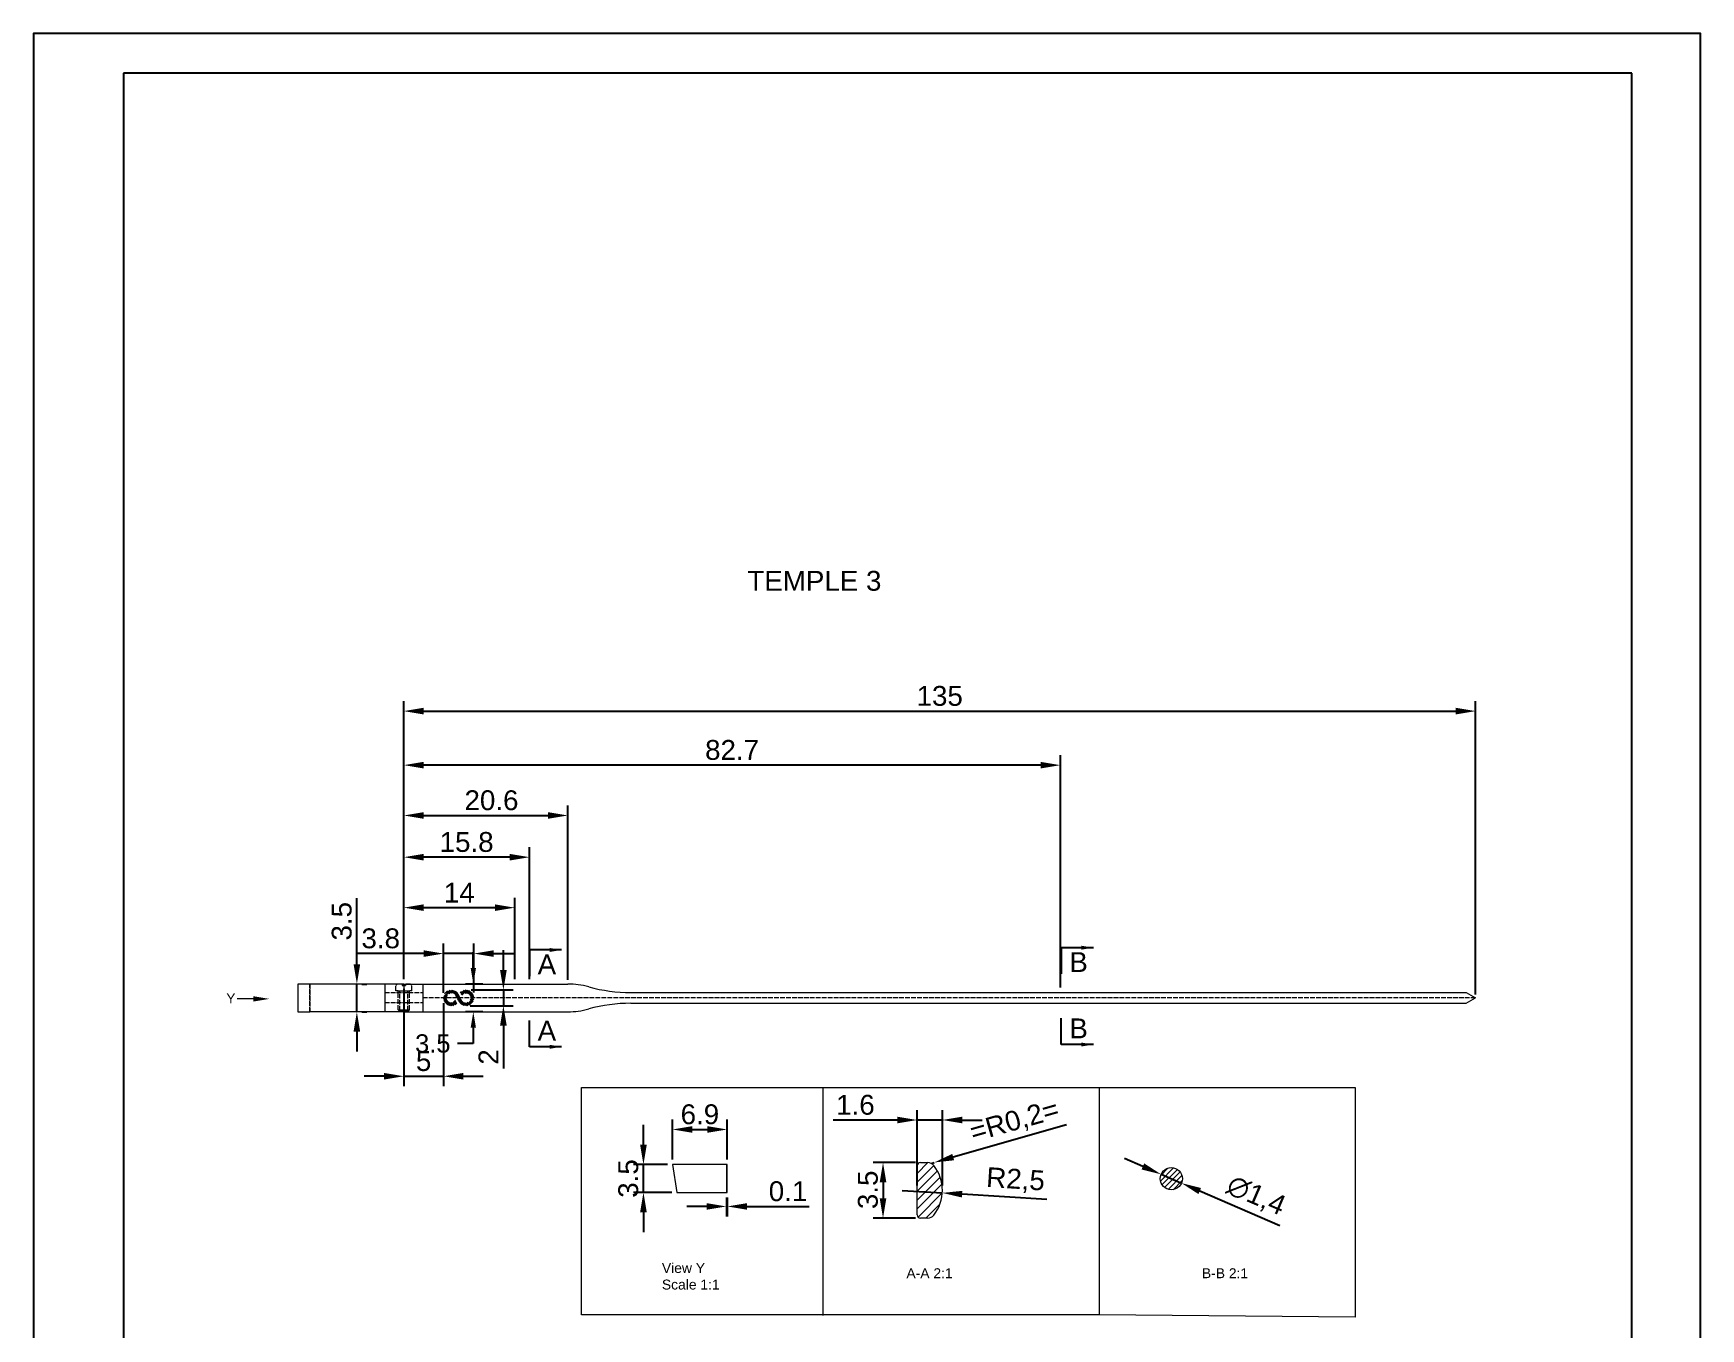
# Model space of a CAD drawing. Header units: millimetres. Extents: x 3093 to 3303, y 1570 to 1867.
# Drawn here: x 3092.9 to 3302.9, y 1703.9 to 1867 of the extents above; entities that cross this region are included whole.
import ezdxf

# ---------------------------------------------------------------- set-up
doc = ezdxf.new("R2010")
doc.units = ezdxf.units.MM
doc.linetypes.add('ACAD_ISO02W100', pattern=[15, 12, -3])
doc.layers.add('填充', color=6, linetype='Continuous', lineweight=9)
doc.layers.add('标注', color=4, linetype='Continuous', lineweight=5)
doc.styles.get("Standard").update_dxf_attribs({"font": 'arial.ttf'})
doc.styles.add('样式 1', font='romant.shx')
doc.dimstyles.new('ISO-25', dxfattribs={"dimtxt": 2.5, "dimasz": 2.5, "dimexe": 1.25, "dimexo": 0.625, "dimtad": 1, "dimtxsty": 'Standard', "dimcen": 2.5, "dimadec": 0, "dimazin": 0, "dimtfac": 1, "dimtmove": 0, "dimatfit": 3, "dimfxl": 1, "dimarcsym": 0})
doc.dimstyles.new('ISO-25$0', dxfattribs={"dimtxt": 2.5, "dimasz": 2.5, "dimexe": 0.5, "dimexo": 1, "dimgap": 1, "dimtad": 0, "dimtih": 1, "dimtoh": 1, "dimdec": 1, "dimzin": 10, "dimdsep": 46, "dimlunit": 6, "dimtxsty": '样式 1', "dimcen": 0, "dimclrd": 256, "dimclre": 256, "dimclrt": 7, "dimazin": 0, "dimtfac": 1, "dimtdec": 1, "dimtofl": 0, "dimtmove": 0, "dimatfit": 0, "dimfxl": 1, "dimtolj": 1, "dimtzin": 10, "dimarcsym": 0})
doc.dimstyles.new('Standard$0', dxfattribs={"dimtxt": 2.3, "dimasz": 2, "dimexe": 1, "dimexo": 1, "dimgap": 1, "dimtad": 0, "dimtih": 1, "dimtoh": 1, "dimdec": 1, "dimzin": 0, "dimdsep": 46, "dimtxsty": 'Standard', "dimcen": 0, "dimclrd": 4, "dimclre": 4, "dimclrt": 4, "dimadec": 1, "dimazin": 0, "dimtfac": 1, "dimtdec": 1, "dimtofl": 0, "dimtmove": 0, "dimatfit": 0, "dimfxl": 1, "dimtolj": 1, "dimtzin": 0, "dimarcsym": 0})
doc.dimstyles.new('副本 ISO-25', dxfattribs={"dimtxt": 1.5, "dimasz": 1.5, "dimexe": 0.4, "dimexo": 0, "dimgap": 0.4, "dimtad": 1, "dimdsep": 46, "dimtxsty": 'Standard', "dimcen": 2, "dimadec": 0, "dimazin": 0, "dimtfac": 1, "dimtmove": 0, "dimatfit": 3, "dimfxl": 1, "dimarcsym": 0})

# ---------------------------------------------------------------- blocks, each defined once
blk = doc.blocks.new('lkjnknjo')
at = {"color": 251, "linetype": 'ACAD_ISO02W100', "lineweight": 9, "ltscale": 0.05}
for p, q in [((879.1040493120256, 267.227961090907), (879.2645153715879, 267.377961090907)), ((879.1040493120256, 266.5279610909071), (879.1040493120256, 267.227961090907)), ((879.9040493120256, 267.377961090907), (879.2645153715879, 267.377961090907)), ((879.9040493120256, 267.377961090907), (879.9040493120256, 267.227961090907)), ((879.9040493120254, 267.227961090907), (880.3040493120258, 267.227961090907)), ((880.3040493120258, 267.227961090907), (879.9040493120254, 267.227961090907)), ((880.9435832524633, 267.377961090907), (880.3040493120257, 267.377961090907)), ((880.3040493120257, 267.377961090907), (880.3040493120257, 267.227961090907)), ((881.1040493120256, 267.227961090907), (880.9435832524633, 267.377961090907)), ((881.1040493120256, 266.5279610909071), (881.1040493120256, 267.227961090907)), ((879.4040493120256, 266.5279610909071), (879.1040493120256, 266.5279610909071)), ((879.4040493120256, 264.137213571322), (879.4040493120256, 266.527961090907)), ((879.4040493120256, 266.5279610909071), (880.8040493120257, 266.5279610909071)), ((879.6040493120256, 264.0579610909069), (879.6040493120256, 266.5279610909071)), ((880.6040493120256, 264.0579610909069), (880.6040493120256, 266.5279610909071)), ((881.1040493120256, 266.5279610909071), (880.8040493120257, 266.5279610909071)), ((880.8040493120257, 264.1372135713221), (880.8040493120257, 266.527961090907)), ((879.4040493120256, 264.137213571322), (879.4766621224054, 264.0579610909069)), ((879.4040493120256, 264.137213571322), (880.8040493120257, 264.137213571322)), ((879.4766621224054, 264.0579610909069), (880.7314365016458, 264.0579610909069)), ((880.8040493120257, 264.137213571322), (880.7314365016458, 264.0579610909069))]:
    blk.add_line(p, q, dxfattribs=at)
blk = doc.blocks.new('*D48')
at = {"color": 0, "lineweight": -2, "transparency": 16777216}
for p, q in [((3133.690473600244, 1749.761366432571), (3133.690473600244, 1758.079920320702)), ((3133.690473600244, 1743.761366432571), (3133.690473600244, 1747.261366432571)), ((3134.315473600221, 1747.261366432571), (3134.940473600244, 1747.261366432571)), ((3134.315473600221, 1743.761366432571), (3134.940473600244, 1743.761366432571)), ((3133.690473600244, 1741.261366432571), (3133.690473600244, 1738.761366432571))]:
    blk.add_line(p, q, dxfattribs=at)
at = {"color": 0, "transparency": 16777216}
for points in [[(3133.273806933578, 1749.761366432571), (3134.107140266911, 1749.761366432571), (3133.690473600244, 1747.261366432571)], [(3133.273806933578, 1741.261366432571), (3134.107140266911, 1741.261366432571), (3133.690473600244, 1743.761366432571)]]:
    blk.add_solid(points, dxfattribs=at)
at = {"layer": 'Defpoints', "color": 0, "transparency": 16777216}
for p in [(3133.690473600221, 1747.261366432571), (3133.690473600244, 1747.261366432571), (3133.690473600221, 1743.761366432571)]:
    blk.add_point(p, dxfattribs=at)
at = {"color": 0, "transparency": 16777216, "insert": (3131.788188470639, 1755.170643376635), "char_height": 2.5, "attachment_point": 5, "rotation": 90}
blk.add_mtext('\\A1;3.5', dxfattribs=at)
blk = doc.blocks.new('*D49')
at = {"color": 0, "lineweight": -2, "transparency": 16777216}
for p, q in [((3139.59719180566, 1747.88636643257), (3139.59719180566, 1782.884342287114)), ((3142.09719180566, 1781.634342287114), (3272.09719180566, 1781.634342287114)), ((3274.59719180566, 1745.96136643257), (3274.59719180566, 1782.884342287114))]:
    blk.add_line(p, q, dxfattribs=at)
at = {"color": 0, "transparency": 16777216}
for points in [[(3142.09719180566, 1782.051008953781), (3142.09719180566, 1781.217675620447), (3139.59719180566, 1781.634342287114)], [(3272.09719180566, 1782.051008953781), (3272.09719180566, 1781.217675620447), (3274.59719180566, 1781.634342287114)]]:
    blk.add_solid(points, dxfattribs=at)
at = {"layer": 'Defpoints', "color": 0, "transparency": 16777216}
for p in [(3274.59719180566, 1781.634342287114), (3139.59719180566, 1747.26136643257), (3274.59719180566, 1745.33636643257)]:
    blk.add_point(p, dxfattribs=at)
at = {"color": 0, "transparency": 16777216, "insert": (3207.09719180566, 1783.536627416719), "char_height": 2.5, "attachment_point": 5}
blk.add_mtext('\\A1;135', dxfattribs=at)
blk = doc.blocks.new('*D33')
at = {"color": 0, "lineweight": -2, "transparency": 16777216}
for p, q in [((3204.264601720779, 1721.900606466783), (3204.264601720779, 1731.383380315911)), ((3207.430290035409, 1721.900606466782), (3207.430290035409, 1731.383380315911)), ((3201.764601720779, 1730.133380315911), (3193.700140602088, 1730.133380315911)), ((3207.430290035409, 1730.133380315911), (3204.264601720779, 1730.133380315911)), ((3209.930290035409, 1730.133380315911), (3212.430290035409, 1730.133380315911))]:
    blk.add_line(p, q, dxfattribs=at)
at = {"color": 0, "transparency": 16777216}
for points in [[(3201.764601720779, 1730.550046982578), (3201.764601720779, 1729.716713649245), (3204.264601720779, 1730.133380315911)], [(3209.930290035409, 1730.550046982578), (3209.930290035409, 1729.716713649245), (3207.430290035409, 1730.133380315911)]]:
    blk.add_solid(points, dxfattribs=at)
at = {"layer": 'Defpoints', "color": 0, "transparency": 16777216}
for p in [(3207.430290035409, 1730.133380315911), (3204.264601720779, 1721.275606466783), (3207.430290035409, 1721.275606466782)]:
    blk.add_point(p, dxfattribs=at)
at = {"color": 0, "transparency": 16777216, "insert": (3196.482371161434, 1732.034812785216), "char_height": 2.5, "attachment_point": 5}
blk.add_mtext('\\A1;1.6', dxfattribs=at)
blk = doc.blocks.new('*D34')
at = {"color": 0, "lineweight": -2, "transparency": 16777216}
for p, q in [((3204.039601720782, 1724.775606466784), (3198.711717321974, 1724.775606466784)), ((3199.961717321974, 1722.275606466784), (3199.961717321974, 1720.275606466784)), ((3204.039601720782, 1717.775606466784), (3198.711717321974, 1717.775606466784))]:
    blk.add_line(p, q, dxfattribs=at)
at = {"color": 0, "transparency": 16777216}
for points in [[(3199.545050655308, 1722.275606466784), (3200.378383988641, 1722.275606466784), (3199.961717321974, 1724.775606466784)], [(3199.545050655308, 1720.275606466784), (3200.378383988641, 1720.275606466784), (3199.961717321974, 1717.775606466784)]]:
    blk.add_solid(points, dxfattribs=at)
at = {"layer": 'Defpoints', "color": 0, "transparency": 16777216}
for p in [(3204.664601720782, 1724.775606466784), (3199.961717321974, 1717.775606466784), (3204.664601720782, 1717.775606466784)]:
    blk.add_point(p, dxfattribs=at)
at = {"color": 0, "transparency": 16777216, "insert": (3198.05943219237, 1721.340567416383), "char_height": 2.5, "attachment_point": 5, "rotation": 90}
blk.add_mtext('\\A1;3.5', dxfattribs=at)
blk = doc.blocks.new('*D27')
at = {"color": 0, "lineweight": -2, "transparency": 16777216}
for p, q in [((3223.053995432877, 1729.507286247991), (3208.798388750512, 1725.465393864738)), ((3206.008365215032, 1724.674338448549), (3206.393196047514, 1724.783449540438))]:
    blk.add_line(p, q, dxfattribs=at)
at = {"color": 0, "transparency": 16777216}
blk.add_solid([(3208.684731363128, 1725.866259315238), (3208.912046137895, 1725.064528414239), (3206.393196047514, 1724.783449540438)], dxfattribs=at)
at = {"layer": 'Defpoints', "color": 0, "transparency": 16777216}
for p in [(3206.008365215032, 1724.674338448549), (3206.393196047514, 1724.783449540438)]:
    blk.add_point(p, dxfattribs=at)
at = {"color": 0, "transparency": 16777216, "insert": (3216.548484524663, 1729.874022925876), "char_height": 2.5, "attachment_point": 5, "rotation": 15.82962503793501}
blk.add_mtext('=R0,2=', dxfattribs=at)
blk = doc.blocks.new('*D35')
at = {"color": 0, "lineweight": -2, "transparency": 16777216}
for p, q in [((3202.368144737574, 1721.275606466783), (3207.419964317774, 1720.952444053343)), ((3220.605836931243, 1720.108950268693), (3209.914864840663, 1720.792846494193))]:
    blk.add_line(p, q, dxfattribs=at)
at = {"color": 0, "transparency": 16777216}
blk.add_solid([(3209.941464433854, 1721.208663248008), (3209.888265247471, 1720.377029740378), (3207.419964317774, 1720.952444053343)], dxfattribs=at)
at = {"layer": 'Defpoints', "color": 0, "transparency": 16777216}
for p in [(3202.368144737574, 1721.275606466783), (3207.419964317774, 1720.952444053343)]:
    blk.add_point(p, dxfattribs=at)
at = {"color": 0, "transparency": 16777216, "insert": (3216.643611485079, 1722.494147625267), "char_height": 2.5, "attachment_point": 5, "rotation": 356.3398043595949}
blk.add_mtext('R2,5', dxfattribs=at)
blk = doc.blocks.new('*D28')
at = {"color": 0, "lineweight": -2, "transparency": 16777216}
for p, q in [((3139.59719180566, 1747.88636643257), (3139.59719180566, 1758.130947785063)), ((3153.566917195358, 1747.88636643257), (3153.566917195358, 1758.130947785063)), ((3142.09719180566, 1756.880947785063), (3151.066917195358, 1756.880947785063))]:
    blk.add_line(p, q, dxfattribs=at)
at = {"color": 0, "transparency": 16777216}
for points in [[(3142.09719180566, 1757.297614451729), (3142.09719180566, 1756.464281118396), (3139.59719180566, 1756.880947785063)], [(3151.066917195358, 1757.297614451729), (3151.066917195358, 1756.464281118396), (3153.566917195358, 1756.880947785063)]]:
    blk.add_solid(points, dxfattribs=at)
at = {"layer": 'Defpoints', "color": 0, "transparency": 16777216}
for p in [(3153.566917195358, 1756.880947785063), (3139.59719180566, 1747.26136643257), (3153.566917195358, 1747.26136643257)]:
    blk.add_point(p, dxfattribs=at)
at = {"color": 0, "transparency": 16777216, "insert": (3146.582054500508, 1758.761063746864), "char_height": 2.5, "attachment_point": 5}
blk.add_mtext('\\A1;14', dxfattribs=at)
blk = doc.blocks.new('*D36')
at = {"color": 0, "lineweight": -2, "transparency": 16777216}
for p, q in [((3169.781824290784, 1727.014530239406), (3169.781824290784, 1729.514530239406)), ((3172.831022861306, 1724.514530239406), (3168.531824290784, 1724.514530239406)), ((3169.781824290784, 1721.014530239405), (3169.781824290784, 1724.514530239406)), ((3173.354109084143, 1721.014530239405), (3168.531824290784, 1721.014530239405)), ((3169.781824290784, 1718.514530239405), (3169.781824290784, 1716.014530239405))]:
    blk.add_line(p, q, dxfattribs=at)
at = {"color": 0, "transparency": 16777216}
for points in [[(3169.365157624117, 1727.014530239406), (3170.19849095745, 1727.014530239406), (3169.781824290784, 1724.514530239406)], [(3169.365157624117, 1718.514530239405), (3170.19849095745, 1718.514530239405), (3169.781824290784, 1721.014530239405)]]:
    blk.add_solid(points, dxfattribs=at)
at = {"layer": 'Defpoints', "color": 0, "transparency": 16777216}
for p in [(3169.781824290784, 1724.514530239406), (3173.456022861306, 1724.514530239406), (3173.979109084143, 1721.014530239405)]:
    blk.add_point(p, dxfattribs=at)
at = {"color": 0, "transparency": 16777216, "insert": (3167.879539161179, 1722.764530239404), "char_height": 2.5, "attachment_point": 5, "rotation": 90}
blk.add_mtext('\\A1;3.5', dxfattribs=at)
blk = doc.blocks.new('*D37')
at = {"color": 0, "lineweight": -2, "transparency": 16777216}
for p, q in [((3173.456022861305, 1725.139530239405), (3173.456022861305, 1730.190605028173)), ((3175.956022861305, 1728.940605028173), (3177.834834397871, 1728.940605028173)), ((3180.334834397871, 1725.139530239405), (3180.334834397871, 1730.190605028173))]:
    blk.add_line(p, q, dxfattribs=at)
at = {"color": 0, "transparency": 16777216}
for points in [[(3175.956022861305, 1729.35727169484), (3175.956022861305, 1728.523938361506), (3173.456022861305, 1728.940605028173)], [(3177.834834397871, 1729.35727169484), (3177.834834397871, 1728.523938361506), (3180.334834397871, 1728.940605028173)]]:
    blk.add_solid(points, dxfattribs=at)
at = {"layer": 'Defpoints', "color": 0, "transparency": 16777216}
for p in [(3180.334834397871, 1728.940605028173), (3173.456022861305, 1724.514530239405), (3180.334834397871, 1724.514530239405)]:
    blk.add_point(p, dxfattribs=at)
at = {"color": 0, "transparency": 16777216, "insert": (3176.895428629588, 1730.842037497477), "char_height": 2.5, "attachment_point": 5}
blk.add_mtext('\\A1;6.9', dxfattribs=at)
blk = doc.blocks.new('*D38')
at = {"color": 0, "lineweight": -2, "transparency": 16777216}
for p, q in [((3180.241291453785, 1720.389530239405), (3180.241291453785, 1717.99754151496)), ((3180.334834397871, 1720.389530239405), (3180.334834397871, 1717.99754151496)), ((3177.741291453785, 1719.24754151496), (3175.241291453785, 1719.24754151496)), ((3180.241291453785, 1719.24754151496), (3180.334834397871, 1719.24754151496)), ((3182.834834397871, 1719.24754151496), (3190.653729350121, 1719.24754151496))]:
    blk.add_line(p, q, dxfattribs=at)
at = {"color": 0, "transparency": 16777216}
for points in [[(3177.741291453785, 1719.664208181627), (3177.741291453785, 1718.830874848293), (3180.241291453785, 1719.24754151496)], [(3182.834834397871, 1719.664208181627), (3182.834834397871, 1718.830874848293), (3180.334834397871, 1719.24754151496)]]:
    blk.add_solid(points, dxfattribs=at)
at = {"layer": 'Defpoints', "color": 0, "transparency": 16777216}
for p in [(3180.241291453785, 1721.014530239405), (3180.334834397871, 1721.014530239405), (3180.334834397871, 1719.24754151496)]:
    blk.add_point(p, dxfattribs=at)
at = {"color": 0, "transparency": 16777216, "insert": (3187.994281873996, 1721.148973984264), "char_height": 2.5, "attachment_point": 5}
blk.add_mtext('\\A1;0.1', dxfattribs=at)
blk = doc.blocks.new('kjhkih')
at = {"layer": '标注', "color": 0, "lineweight": 13, "ltscale": 5}
blk.add_line((1566.035810265836, 212.5967240576452), (1563.980920612736, 212.5967240576452), dxfattribs=at)
blk.add_solid([(1566.035810265836, 212.9300573909785), (1568.035810265836, 212.5967240576452), (1566.035810265836, 212.2633907243118)], dxfattribs=at)
blk = doc.blocks.new('*D30')
at = {"color": 0, "lineweight": -2, "transparency": 16777216}
for p, q in [((3139.59719180566, 1747.88636643257), (3139.59719180566, 1769.740290221953)), ((3142.09719180566, 1768.490290221953), (3157.742574170399, 1768.490290221953)), ((3160.242574170399, 1747.796378205184), (3160.242574170399, 1769.740290221953))]:
    blk.add_line(p, q, dxfattribs=at)
at = {"color": 0, "transparency": 16777216}
for points in [[(3142.09719180566, 1768.90695688862), (3142.09719180566, 1768.073623555286), (3139.59719180566, 1768.490290221953)], [(3157.742574170399, 1768.90695688862), (3157.742574170399, 1768.073623555286), (3160.242574170399, 1768.490290221953)]]:
    blk.add_solid(points, dxfattribs=at)
at = {"layer": 'Defpoints', "color": 0, "transparency": 16777216}
for p in [(3160.242574170399, 1768.490290221953), (3139.59719180566, 1747.26136643257), (3160.242574170399, 1747.171378205184)]:
    blk.add_point(p, dxfattribs=at)
at = {"color": 0, "transparency": 16777216, "insert": (3150.64426144893, 1770.391722691257), "char_height": 2.5, "attachment_point": 5}
blk.add_mtext('\\A1;20.6', dxfattribs=at)
blk = doc.blocks.new('*D40')
at = {"color": 0, "lineweight": -2, "transparency": 16777216}
for p, q in [((3232.688982892011, 1724.284634464927), (3230.394117099864, 1725.276396027014)), ((3234.983848684158, 1723.292872902839), (3237.554098371364, 1722.182099953301)), ((3249.9567052412, 1716.822122561475), (3239.848964163511, 1721.190338391214))]:
    blk.add_line(p, q, dxfattribs=at)
at = {"color": 0, "transparency": 16777216}
for points in [[(3232.854276485692, 1724.667112096951), (3232.523689298329, 1723.902156832902), (3234.983848684158, 1723.292872902839)], [(3240.014257757192, 1721.572816023238), (3239.68367056983, 1720.807860759189), (3237.554098371364, 1722.182099953301)]]:
    blk.add_solid(points, dxfattribs=at)
at = {"layer": 'Defpoints', "color": 0, "transparency": 16777216}
for p in [(3234.983848684158, 1723.292872902839), (3237.554098371364, 1722.182099953301)]:
    blk.add_point(p, dxfattribs=at)
at = {"color": 0, "lineweight": 13, "transparency": 16777216, "insert": (3246.910448243855, 1720.500746594834), "char_height": 2.5, "attachment_point": 5, "rotation": 336.6276703666214}
blk.add_mtext('∅1,4', dxfattribs=at)
blk = doc.blocks.new('*D31')
at = {"color": 0, "lineweight": -2, "transparency": 16777216}
for p, q in [((3139.59719180566, 1747.88636643257), (3139.59719180566, 1776.078129203745)), ((3219.798065707779, 1774.828129203745), (3142.09719180566, 1774.828129203745)), ((3222.298065707779, 1746.81136643257), (3222.298065707779, 1776.078129203745))]:
    blk.add_line(p, q, dxfattribs=at)
at = {"color": 0, "transparency": 16777216}
for points in [[(3142.09719180566, 1775.244795870412), (3142.09719180566, 1774.411462537079), (3139.59719180566, 1774.828129203745)], [(3219.798065707779, 1775.244795870412), (3219.798065707779, 1774.411462537079), (3222.298065707779, 1774.828129203745)]]:
    blk.add_solid(points, dxfattribs=at)
at = {"layer": 'Defpoints', "color": 0, "transparency": 16777216}
for p in [(3139.59719180566, 1774.828129203745), (3139.59719180566, 1747.26136643257), (3222.298065707779, 1746.18636643257)]:
    blk.add_point(p, dxfattribs=at)
at = {"color": 0, "transparency": 16777216, "insert": (3180.947628756719, 1776.72956167305), "char_height": 2.5, "attachment_point": 5}
blk.add_mtext('\\A1;82.7', dxfattribs=at)
blk = doc.blocks.new('DQD')
at = {"layer": '填充', "lineweight": 9, "ltscale": 0.3}
h = blk.add_hatch(dxfattribs=at)
h.set_pattern_fill('ANSI31', color=0, scale=0.05, style=0)
h.set_pattern_definition([(45, (1148.310689219001, -378.8355158307504), (-0.1122532015133644, 0.1122532015133644), [])])
edge = h.paths.add_edge_path()
edge.add_arc((566.6886130403477, -359.4946201689942), 1.216717289623546, 326.85562600558023, 355.0656761561903, ccw=False)
edge.add_arc((566.5886182054408, -359.4293281626059), 1.336140960204059, 301.21231557503927, 326.85577737543787, ccw=False)
edge.add_arc((566.7345749387543, -359.6666867267068), 1.057504578354094, 274.2954083961643, 301.1132669307683, ccw=False)
edge.add_arc((566.6861427289871, -359.0220303534171), 1.703977716600385, 257.7464523477044, 274.2958177068717, ccw=False)
edge.add_arc((566.552161257717, -359.6454521212073), 1.066323679704142, 222.0641747151613, 257.6720441280097, ccw=False)
edge.add_arc((567.0486799063024, -359.1973853769329), 1.735124528755777, 211.4987770512445, 222.0639620954589, ccw=False)
edge.add_line((565.5692236923569, -360.1039538747907), (565.5608968379122, -360.0900640158321))
edge.add_line((565.5608968379122, -360.0900640158321), (565.5517733592037, -360.0748522498172))
edge.add_arc((565.4972547061761, -360.1027084589502), 0.06122296885328356, 27.0646802215006, 32.79077455790604)
edge.add_arc((565.2214628673246, -360.2803099186655), 0.3892525655414389, 32.78193845158279, 33.68216510939047)
edge.add_line((565.5453703561388, -360.0644361164787), (565.5433272254693, -360.0608660595928))
edge.add_line((565.5433272254693, -360.0608660595928), (565.5412886339693, -360.0568940340217))
edge.add_arc((399.5386059169484, -452.12260299066), 189.823563961212, 29.01291434988989, 29.24438922041359)
edge.add_arc((594.7589724173001, -343.4616697150355), 33.60420062982037, 207.9789297392575, 208.2883267606696, ccw=False)
edge.add_arc((563.5330281917825, -360.0500628406903), 1.754452897536353, 27.9786661102966, 35.1296080710222)
edge.add_arc((564.4145697325889, -359.424436955154), 0.673493756199461, 34.75477402695907, 79.62394520422626)
edge.add_arc((564.3793043840753, -359.6171520034439), 0.869408876354051, 79.62532174699699, 91.32777301974212)
edge.add_arc((564.3741262809917, -359.4319307014557), 0.6841178927489383, 91.25367180060888, 130.813428210027)
edge.add_arc((564.4782941727417, -359.5525555237125), 0.8434957375525645, 130.8133250956672, 161.7494121829425)
edge.add_arc((564.3197299519491, -359.5002672879502), 0.6765326526666976, 161.749395577461, 200.5930098080731)
edge.add_arc((564.3651145107656, -359.483229547054), 0.7250098907572737, 200.5919094406856, 250.1078977268718)
edge.add_arc((564.3771603171288, -359.424855541739), 0.784046050996307, 250.7315977382036, 267.320860872582)
edge.add_arc((564.3670242481967, -359.641420979657), 0.5672435399689116, 267.3210753439423, 306.2228019429804)
edge.add_arc((564.2457809842717, -359.4759121329132), 0.7724095882509521, 306.2232758997156, 334.5335439679009)
edge.add_arc((564.5607225810918, -359.623541063804), 0.4245961006465461, 334.245506614147, 338.2122702240926)
edge.add_arc((564.7275412998947, -359.6895077019425), 0.2452101486666212, 338.0572130307958, 339.8658886487736)
edge.add_line((564.9577665303445, -359.7739136275254), (564.9586577206417, -359.7714105276702))
edge.add_line((564.9586577206414, -359.7714105276702), (565.2790189452751, -360.3481609467885))
edge.add_arc((564.3447588837873, -359.4378359659722), 1.304428393277978, 269.44646534017363, 315.743420397204, ccw=False)
edge.add_arc((564.343787394911, -359.5382448061391), 1.20401485349301, 219.0311403333957, 269.4465323711262, ccw=False)
edge.add_arc((564.3783404909054, -359.5251630457713), 1.239148246986644, 168.2093777522444, 218.4948823709228, ccw=False)
edge.add_arc((564.4577453651725, -359.5417355908417), 1.320264110429805, 121.206691058455, 168.2094811642351, ccw=False)
edge.add_arc((564.3200079999688, -359.3174345077646), 1.057054314618761, 94.29288208772061, 121.12046112476281, ccw=False)
edge.add_arc((564.3684359966826, -359.9627754671345), 1.704209801786156, 77.74644007036602, 94.29238557343848, ccw=False)
edge.add_arc((564.5024815273678, -359.3392514973688), 1.066442243453384, 42.07419061463338, 77.67423065552902, ccw=False)
edge.add_arc((564.0081888832599, -359.7854601562463), 1.732345678797139, 31.490805509078598, 42.073828809588576, ccw=False)
edge.add_arc((570.6896310388811, -355.7631246048854), 6.066493148001456, 210.9223463452864, 211.2429733182646)
edge.add_arc((565.5525527350894, -358.8855166961567), 0.05516987316543531, 205.9091883475824, 212.290059745909)
edge.add_arc((565.7252644248031, -358.7762607833129), 0.2595376306008084, 212.311343710942, 213.6669460447812)
edge.add_line((565.5092579837269, -358.9201392011228), (565.5113286015901, -358.9236716837715))
edge.add_line((565.5113286015903, -358.9236716837716), (565.5133442450663, -358.9276772487624))
edge.add_line((565.5133442450663, -358.9276772487624), (565.5694756162695, -359.0289030003003))
edge.add_line((565.5694756162695, -359.0289030003004), (565.6117985813908, -359.1051751713457))
edge.add_line((565.6117985813908, -359.1051751713457), (565.6609923362214, -359.1937164656284))
edge.add_arc((659.0659813808736, -307.2596540638827), 106.8720675199093, 209.0744756845439, 209.3224517215061)
edge.add_arc((563.1787150358971, -361.1044617461633), 3.099002879472425, 28.555811728722972, 29.096224519497298, ccw=False)
edge.add_arc((567.1019806205497, -358.9696014770688), 1.367499255932926, 208.5466101670828, 209.6915994986183)
edge.add_arc((588.5196750177456, -346.9020361273534), 25.95088661406556, 209.4140479317235, 210.0587383423365)
edge.add_arc((566.5642309010202, -359.6080498792439), 0.5838940484204227, 210.0584472110732, 215.1337942498214)
edge.add_arc((566.6562113320372, -359.5484779779381), 0.6934123124561334, 214.7855048940635, 294.3731550456129)
edge.add_arc((566.5875822481635, -359.396993854749), 0.8597174258170565, 294.3730579044457, 321.3929924748363)
edge.add_arc((566.7098070636087, -359.4945848194842), 0.7033112178369222, 321.3927186790723, 376.6129149764183)
edge.add_arc((566.6896904449966, -359.5005876099809), 0.7243043557043284, 16.61297775969063, 70.10287884462574)
edge.add_arc((566.6791206873781, -359.5536292982607), 0.7778192747445857, 70.70051019537512, 87.76094619390516)
edge.add_arc((566.6873536372152, -359.3429992108219), 0.5670283470711378, 87.76070116869991, 126.4635779799363)
edge.add_arc((566.8097910464778, -359.508689905945), 0.7730485539159813, 126.4633196236775, 154.5968447371398)
edge.add_arc((566.4955071148036, -359.3617953361708), 0.4261419920618258, 154.3102617431642, 158.2724430621825)
edge.add_arc((566.3276794256751, -359.2956157986912), 0.2457393046782578, 158.1206702321764, 159.9307208631565)
edge.add_line((566.0968618095214, -359.2112888520085), (566.0959706192245, -359.2137995171464))
edge.add_line((566.0959706192243, -359.2137995171464), (565.7756058641253, -358.6363412397474))
edge.add_arc((566.7099058705987, -359.5466472490116), 1.304443763678047, 89.44740677279219, 135.7452416581772, ccw=False)
edge.add_arc((566.7108800742767, -359.4459512887653), 1.203743091024093, 39.018406862530526, 89.44754976023052, ccw=False)
edge.add_arc((566.6952801009777, -359.4446441497368), 1.215088782696644, -6.582676327144782, 38.50740391752868, ccw=False)
edge.add_arc((568.4136684633979, -359.6429346064922), 0.514702438655821, 173.4181375380487, 175.1339994824087)
blk = doc.blocks.new('*D41')
at = {"color": 0, "lineweight": -2, "transparency": 16777216}
for p, q in [((3139.59719180566, 1746.63636643257), (3139.59719180566, 1734.393453754205)), ((3144.596839892673, 1744.859931399216), (3144.596839892673, 1734.393453754205)), ((3137.09719180566, 1735.643453754205), (3134.59719180566, 1735.643453754205)), ((3139.59719180566, 1735.643453754205), (3144.596839892673, 1735.643453754205)), ((3147.096839892673, 1735.643453754205), (3149.596839892673, 1735.643453754205))]:
    blk.add_line(p, q, dxfattribs=at)
at = {"color": 0, "transparency": 16777216}
for points in [[(3137.09719180566, 1736.060120420871), (3137.09719180566, 1735.226787087538), (3139.59719180566, 1735.643453754205)], [(3147.096839892673, 1736.060120420871), (3147.096839892673, 1735.226787087538), (3144.596839892673, 1735.643453754205)]]:
    blk.add_solid(points, dxfattribs=at)
at = {"layer": 'Defpoints', "color": 0, "transparency": 16777216}
for p in [(3139.59719180566, 1747.26136643257), (3144.596839892673, 1745.484931399216), (3144.596839892673, 1735.643453754205)]:
    blk.add_point(p, dxfattribs=at)
at = {"color": 0, "transparency": 16777216, "insert": (3142.097015849166, 1737.539770261708), "char_height": 2.5, "attachment_point": 5}
blk.add_mtext('\\A1;5', dxfattribs=at)
blk = doc.blocks.new('*D42')
at = {"color": 0, "lineweight": -2, "transparency": 16777216}
for p, q in [((3152.143702848669, 1749.01309232324), (3152.143702848669, 1751.51309232324)), ((3148.083401811722, 1746.51309232324), (3153.393702848669, 1746.51309232324)), ((3152.143702848669, 1746.51309232324), (3152.143702848669, 1744.525868280767)), ((3147.969603661424, 1744.525868280767), (3153.393702848669, 1744.525868280767)), ((3152.143702848669, 1742.025868280767), (3152.143702848669, 1736.620001977899))]:
    blk.add_line(p, q, dxfattribs=at)
at = {"color": 0, "transparency": 16777216}
for points in [[(3151.727036182003, 1749.01309232324), (3152.560369515336, 1749.01309232324), (3152.143702848669, 1746.51309232324)], [(3151.727036182003, 1742.025868280767), (3152.560369515336, 1742.025868280767), (3152.143702848669, 1744.525868280767)]]:
    blk.add_solid(points, dxfattribs=at)
at = {"layer": 'Defpoints', "color": 0, "transparency": 16777216}
for p in [(3147.458401811722, 1746.51309232324), (3152.143702848669, 1746.51309232324), (3147.344603661424, 1744.525868280767)]:
    blk.add_point(p, dxfattribs=at)
at = {"color": 0, "transparency": 16777216, "insert": (3150.263586886868, 1738.072935129331), "char_height": 2.5, "attachment_point": 5, "rotation": 90}
blk.add_mtext('\\A1;2', dxfattribs=at)
blk = doc.blocks.new('*D43')
at = {"color": 0, "lineweight": -2, "transparency": 16777216}
for p, q in [((3144.597191805661, 1746.13636643257), (3144.597191805661, 1752.347745290826)), ((3148.420450187087, 1746.174459062521), (3148.420450187087, 1752.347745290826)), ((3142.097191805661, 1751.097745290826), (3133.792280482332, 1751.097745290826)), ((3148.420450187087, 1751.097745290826), (3144.597191805661, 1751.097745290826)), ((3150.920450187087, 1751.097745290826), (3153.420450187087, 1751.097745290826))]:
    blk.add_line(p, q, dxfattribs=at)
at = {"color": 0, "transparency": 16777216}
for points in [[(3142.097191805661, 1751.514411957493), (3142.097191805661, 1750.681078624159), (3144.597191805661, 1751.097745290826)], [(3150.920450187087, 1751.514411957493), (3150.920450187087, 1750.681078624159), (3148.420450187087, 1751.097745290826)]]:
    blk.add_solid(points, dxfattribs=at)
at = {"layer": 'Defpoints', "color": 0, "transparency": 16777216}
for p in [(3144.597191805661, 1751.097745290826), (3144.597191805661, 1745.51136643257), (3148.420450187087, 1745.549459062521)]:
    blk.add_point(p, dxfattribs=at)
at = {"color": 0, "transparency": 16777216, "insert": (3136.694736143996, 1753.00003042043), "char_height": 2.5, "attachment_point": 5}
blk.add_mtext('\\A1;3.8', dxfattribs=at)
blk = doc.blocks.new('*D44')
at = {"color": 0, "lineweight": -2, "transparency": 16777216}
for p, q in [((3139.59719180566, 1747.88636643257), (3139.59719180566, 1764.48402843883)), ((3155.427688527396, 1747.88636643257), (3155.427688527396, 1764.48402843883)), ((3152.927688527396, 1763.23402843883), (3142.09719180566, 1763.23402843883))]:
    blk.add_line(p, q, dxfattribs=at)
at = {"color": 0, "transparency": 16777216}
for points in [[(3142.09719180566, 1763.650695105497), (3142.09719180566, 1762.817361772163), (3139.59719180566, 1763.23402843883)], [(3152.927688527396, 1763.650695105497), (3152.927688527396, 1762.817361772163), (3155.427688527396, 1763.23402843883)]]:
    blk.add_solid(points, dxfattribs=at)
at = {"layer": 'Defpoints', "color": 0, "transparency": 16777216}
for p in [(3139.59719180566, 1763.23402843883), (3139.59719180566, 1747.26136643257), (3155.427688527396, 1747.26136643257)]:
    blk.add_point(p, dxfattribs=at)
at = {"color": 0, "transparency": 16777216, "insert": (3147.512440166529, 1765.135460908134), "char_height": 2.5, "attachment_point": 5}
blk.add_mtext('\\A1;15.8', dxfattribs=at)
blk = doc.blocks.new('*D46')
at = {"color": 4, "lineweight": -2, "ltscale": 1000, "transparency": 16777216}
for p, q in [((3148.357329926307, 1749.261366432571), (3148.357329926307, 1751.261366432571)), ((3149.557712376749, 1747.261366432571), (3147.357329926307, 1747.261366432571)), ((3149.557712376749, 1743.761366432571), (3147.357329926307, 1743.761366432571)), ((3148.357329926307, 1741.761366432571), (3148.357329926307, 1739.761366432571)), ((3148.357329926307, 1739.761366432571), (3146.357329926307, 1739.761366432571))]:
    blk.add_line(p, q, dxfattribs=at)
at = {"color": 4, "ltscale": 1000, "transparency": 16777216}
for points in [[(3148.023996592974, 1749.261366432571), (3148.690663259641, 1749.261366432571), (3148.357329926307, 1747.261366432571)], [(3148.023996592974, 1741.761366432571), (3148.690663259641, 1741.761366432571), (3148.357329926307, 1743.761366432571)]]:
    blk.add_solid(points, dxfattribs=at)
at = {"layer": 'Defpoints', "color": 0, "ltscale": 1000, "transparency": 16777216}
for p in [(3150.557712376749, 1747.261366432571), (3148.357329926307, 1743.761366432571), (3150.557712376749, 1743.761366432571)]:
    blk.add_point(p, dxfattribs=at)
at = {"color": 4, "ltscale": 1000, "transparency": 16777216, "insert": (3143.255795137766, 1739.76136643257), "char_height": 2.3, "attachment_point": 5}
blk.add_mtext('\\A1;3.5', dxfattribs=at)

msp = doc.modelspace()

# ---------------------------------------------------------------- hatches: boundary and pattern name
at = {"lineweight": 13}
h = msp.add_hatch(dxfattribs=at)
h.set_pattern_fill('ANSI31', color=256, scale=0.25)
h.set_pattern_definition([(45, (1541.169245139565, 1940.561278907963), (-0.561266007566822, 0.5612660075668221), [])])
h.paths.add_polyline_path([(3206.358051867224, 1724.391044816889, 0.2309427445734638), (3205.569866839951, 1724.775606466783), (3204.66460172078, 1724.775606466783, 0.414213562373095), (3204.264601720779, 1724.375606466783), (3204.264601720779, 1718.175606466782, 0.4142135623731166), (3204.66460172078, 1717.775606466783), (3205.569866839951, 1717.775606466783, 0.2309427445713141), (3206.358051867212, 1718.160168116687, 0.3441692781902654)])
h = msp.add_hatch(dxfattribs=at)
h.set_pattern_fill('ANSI31', color=256, scale=0.15)
h.set_pattern_definition([(45, (228.0011633465965, 2748.583939746612), (-0.3367596045400932, 0.3367596045400932), [])])
h.paths.add_polyline_path([(3237.668973527763, 1722.73748642807, 1), (3234.868973527762, 1722.73748642807, 1)])

# ---------------------------------------------------------------- linework, layer by layer
for p, q in [((3294.286719312187, 1862), (3104.286719312187, 1862)), ((3104.286719312187, 1862), (3104.286719312187, 1575)), ((3294.286719312187, 1575), (3294.286719312187, 1862))]:
    msp.add_line(p, q)
for p, q in [((3127.783755394777, 1747.26136643257), (3126.260615476949, 1747.26136643257)), ((3126.260615476949, 1747.26136643257), (3126.260615476949, 1743.76136643257)), ((3139.59719180566, 1747.26136643257), (3127.783755394777, 1747.26136643257)), ((3139.59719180566, 1747.26136643257), (3160.242574170399, 1747.26136643257)), ((3139.59719180566, 1747.26136643257), (3139.59719180566, 1743.76136643257)), ((3168.201492124494, 1746.18636643257), (3212.59719180566, 1746.18636643257)), ((3212.59719180566, 1746.18636643257), (3273.39719180566, 1746.18636643257)), ((3273.39719180566, 1746.18636643257), (3274.59719180566, 1745.51136643257)), ((3273.39719180566, 1744.83636643257), (3274.59719180566, 1745.51136643257)), ((3126.260615476949, 1743.76136643257), (3127.783755394777, 1743.76136643257)), ((3139.59719180566, 1743.76136643257), (3127.783755394777, 1743.76136643257)), ((3139.59719180566, 1743.76136643257), (3160.242574170399, 1743.76136643257)), ((3168.201492124494, 1744.83636643257), (3212.59719180566, 1744.83636643257)), ((3212.59719180566, 1744.83636643257), (3273.39719180566, 1744.83636643257)), ((3192.395286817358, 1734.106041508435), (3192.395286817358, 1705.4953638513)), ((3227.200525169877, 1734.211996867007), (3259.422608410894, 1734.211996867007)), ((3259.422608410894, 1734.211996867007), (3259.422608410894, 1705.314452051021)), ((3204.264601720779, 1718.175606466782), (3204.264601720779, 1724.375606466783)), ((3204.66460172078, 1724.775606466783), (3205.569866839951, 1724.775606466783)), ((3205.569866839951, 1717.775606466783), (3204.66460172078, 1717.775606466783)), ((3259.422608410894, 1705.314452051021), (3227.200525169877, 1705.601319209872))]:
    msp.add_line(p, q, dxfattribs=at)
at = {"color": 251, "linetype": 'ACAD_ISO02W100', "lineweight": 13, "ltscale": 0.05}
for p, q in [((3127.783755394777, 1747.26136643257), (3127.783755394777, 1743.76136643257)), ((3127.783755394777, 1743.76136643257), (3127.783755394777, 1747.26136643257)), ((3137.197191805661, 1746.19189919911), (3141.99719180566, 1746.19189919911)), ((3274.59719180566, 1745.51136643257), (3141.99719180566, 1745.51136643257)), ((3137.197191805661, 1744.951899199108), (3141.99719180566, 1744.951899199108))]:
    msp.add_line(p, q, dxfattribs=at)
msp.add_lwpolyline([(3092.940766768766, 1570), (3302.940766768766, 1570), (3302.940766768766, 1867), (3092.940766768766, 1867)], close=True)
at = {"lineweight": 13}
msp.add_lwpolyline([(3161.979173095398, 1734.211996867007), (3227.200525169877, 1734.211996867007), (3227.200525169877, 1705.601319209872), (3161.979173095398, 1705.601319209872)], close=True, dxfattribs=at)
msp.add_circle((3236.268973527762, 1722.73748642807), 1.4, dxfattribs=at)
for centre, radius, start, end in [((3160.242574170399, 1737.26136643257), 10, 74.61538291642385, 90), ((3168.201492124494, 1766.18636643257), 20, 254.6153829164239, 270), ((3160.242574170399, 1753.76136643257), 10, 270, 285.3846170835761), ((3168.201492124494, 1724.83636643257), 20, 90, 105.3846170835762), ((3204.66460172078, 1724.375606466783), 0.4, 90, 180), ((3205.569866839951, 1723.775606466783), 1, 37.98377849574017, 90), ((3202.368144737575, 1721.275606466783), 5.062145297832911, 322.0162215042598, 37.98377849574017), ((3204.66460172078, 1718.175606466782), 0.4, 180, 270), ((3205.569866839951, 1718.775606466783), 1, 270, 322.0162215042598)]:
    msp.add_arc(centre, radius, start, end, dxfattribs=at)
at = {"layer": '标注', "color": 0, "lineweight": 13, "ltscale": 5}
for p, q in [((3137.197191805661, 1747.26136643257), (3137.197191805661, 1743.76136643257)), ((3141.99719180566, 1747.26136643257), (3141.99719180566, 1743.76136643257)), ((3180.241291453785, 1724.514530239404), (3180.241291453785, 1721.014530239405))]:
    msp.add_line(p, q, dxfattribs=at)
msp.add_lwpolyline([(3180.334834397871, 1724.514530239405), (3173.456022861305, 1724.514530239405), (3173.979109084141, 1721.014530239404), (3180.334834397871, 1721.014530239405)], close=True, dxfattribs=at)

# ---------------------------------------------------------------- block references
at = {"color": 6, "lineweight": 13}
msp.add_blockref('lkjnknjo', (2259.493142493635, 1479.863938108201), dxfattribs=at)
msp.add_blockref('kjhkih', (1554.62718092909, 1532.788888647944))
at = {"layer": '标注', "color": 0, "lineweight": 13, "ltscale": 5, "xscale": 0.8013977647682293, "yscale": 0.8013977647682293, "zscale": 0.8013977647682293}
msp.add_blockref('DQD', (2693.29834997501, 2033.607593442031), dxfattribs=at)

# ---------------------------------------------------------------- texts
at = {"color": 0, "lineweight": 13, "insert": (3182.871877068979, 1799.297436588231), "char_height": 2.5, "attachment_point": 1}
msp.add_mtext_dynamic_manual_height_columns('TEMPLE 3', width=28.66362046049892, gutter_width=12.5, heights=[0], dxfattribs=at)
at = {"layer": '标注', "color": 0, "lineweight": 13, "ltscale": 5, "char_height": 2.5, "width": 1.424481535832911, "attachment_point": 1}
for s, insert in [('A', (3156.459125276522, 1750.982921948544)), ('B', (3223.425995437772, 1751.271523162054)), ('A', (3156.459125276522, 1742.634000245893)), ('B', (3223.425995437772, 1742.922601459403))]:
    msp.add_mtext(s, dxfattribs=dict(at, insert=insert))
at = {"layer": '标注', "color": 0, "lineweight": 13, "ltscale": 0.2, "insert": (3117.234585719454, 1746.095439963631), "char_height": 1.25, "attachment_point": 1}
msp.add_mtext_dynamic_manual_height_columns('Y', width=2.429585760147575, gutter_width=12.5, heights=[0], dxfattribs=at)
at = {"layer": '标注', "color": 0, "lineweight": 13, "ltscale": 0.2, "char_height": 1.25, "attachment_point": 1}
for s, insert, width in [('View Y\\PScale 1:1', (3172.107742407727, 1712.118167388978), 8.498090421176881), ('A-A 2:1', (3202.906784354946, 1711.459897470089), 6.273698282176225), ('B-B 2:1', (3240.120460311651, 1711.459897470089), 6.273698282176225)]:
    msp.add_mtext(s, dxfattribs=dict(at, insert=insert, width=width))

# ---------------------------------------------------------------- dimensions: what is measured, and where the dimension line sits
for base, p1, p2, override, picture, middle in [((3274.59719180566, 1781.634342287114), (3139.59719180566, 1747.26136643257), (3274.59719180566, 1745.33636643257), {"dimasz": 2.5, "dimexe": 1.25, "dimexo": 0.625, "dimgap": 0.625, "dimtad": 1, "dimtih": 0, "dimtoh": 0, "dimzin": 8, "dimdsep": 44, "dimtxsty": 'Standard', "dimcen": 2.5, "dimclrd": 0, "dimclre": 0, "dimclrt": 0, "dimtdec": 2, "dimtofl": 1, "dimatfit": 3}, '*D49', (3207.09719180566, 1781.634342287114)), ((3139.59719180566, 1774.828129203745), (3222.298065707779, 1746.18636643257), (3139.59719180566, 1747.26136643257), {"dimasz": 2.5, "dimexe": 1.25, "dimexo": 0.625, "dimgap": 0.625, "dimtad": 1, "dimtih": 0, "dimtoh": 0, "dimzin": 8, "dimdsep": 44, "dimtxsty": 'Standard', "dimcen": 2.5, "dimclrd": 0, "dimclre": 0, "dimclrt": 0, "dimtdec": 2, "dimtofl": 1, "dimatfit": 3}, '*D31', (3180.947628756719, 1774.828129203745)), ((3160.242574170399, 1768.490290221953), (3139.59719180566, 1747.26136643257), (3160.242574170399, 1747.171378205184), {"dimasz": 2.5, "dimexe": 1.25, "dimexo": 0.625, "dimgap": 0.625, "dimtad": 1, "dimtih": 0, "dimtoh": 0, "dimzin": 8, "dimdsep": 44, "dimtxsty": 'Standard', "dimcen": 2.5, "dimclrd": 0, "dimclre": 0, "dimclrt": 0, "dimtdec": 2, "dimtofl": 1, "dimatfit": 3}, '*D30', (3150.64426144893, 1768.490290221953)), ((3139.59719180566, 1763.23402843883), (3155.427688527396, 1747.26136643257), (3139.59719180566, 1747.26136643257), {"dimasz": 2.5, "dimexe": 1.25, "dimexo": 0.625, "dimgap": 0.625, "dimtad": 1, "dimtih": 0, "dimtoh": 0, "dimzin": 8, "dimdsep": 44, "dimtxsty": 'Standard', "dimcen": 2.5, "dimclrd": 0, "dimclre": 0, "dimclrt": 0, "dimtdec": 2, "dimtofl": 1, "dimatfit": 3}, '*D44', (3147.512440166529, 1763.23402843883)), ((3153.566917195358, 1756.880947785063), (3139.59719180566, 1747.26136643257), (3153.566917195358, 1747.26136643257), {"dimasz": 2.5, "dimexe": 1.25, "dimexo": 0.625, "dimgap": 0.625, "dimtad": 1, "dimtih": 0, "dimtoh": 0, "dimzin": 8, "dimdsep": 44, "dimtxsty": 'Standard', "dimcen": 2.5, "dimclrd": 0, "dimclre": 0, "dimclrt": 0, "dimtdec": 2, "dimtofl": 1, "dimatfit": 3}, '*D28', (3146.582054500508, 1756.880947785063)), ((3207.430290035409, 1730.133380315911), (3204.264601720779, 1721.275606466783), (3207.430290035409, 1721.275606466782), {"dimasz": 2.5, "dimexe": 1.25, "dimexo": 0.625, "dimgap": 0.625, "dimtad": 1, "dimtih": 0, "dimtoh": 0, "dimlfac": 0.5, "dimzin": 8, "dimdsep": 44, "dimtxsty": 'Standard', "dimcen": 2.5, "dimclrd": 0, "dimclre": 0, "dimclrt": 0, "dimtdec": 2, "dimtofl": 1, "dimatfit": 3}, '*D33', (3196.482371161434, 1730.133380315911))]:
    dim = msp.add_linear_dim(base=base, p1=p1, p2=p2, dimstyle='ISO-25$0', override=override)
    dim.commit()
    dim.dimension.update_dxf_attribs({"geometry": picture, "text_midpoint": middle, "dimtype": 160})
for base, p1, p2, angle, picture, middle in [((3133.690473600244, 1747.261366432571), (3133.690473600219, 1743.76136643257), (3133.690473600219, 1747.26136643257), 90, '*D48', (3131.788188470639, 1755.170643376635)), ((3180.334834397871, 1728.940605028173), (3173.456022861305, 1724.514530239405), (3180.334834397871, 1724.514530239405), 180, '*D37', (3176.895428629588, 1730.842037497477)), ((3180.334834397871, 1719.24754151496), (3180.241291453785, 1721.014530239405), (3180.334834397871, 1721.014530239405), 180, '*D38', (3187.994281873996, 1721.148973984264))]:
    dim = msp.add_linear_dim(base=base, p1=p1, p2=p2, angle=angle, dimstyle='ISO-25$0', override={"dimasz": 2.5, "dimexe": 1.25, "dimexo": 0.625, "dimgap": 0.625, "dimtad": 1, "dimtih": 0, "dimtoh": 0, "dimzin": 8, "dimdsep": 44, "dimtxsty": 'Standard', "dimcen": 2.5, "dimclrd": 0, "dimclre": 0, "dimclrt": 0, "dimtdec": 2, "dimtofl": 1, "dimatfit": 3})
    dim.commit()
    dim.dimension.update_dxf_attribs({"geometry": picture, "text_midpoint": middle})
for base, p1, p2, picture, middle in [((3144.597191805661, 1751.097745290826), (3148.420450187087, 1745.549459062521), (3144.597191805661, 1745.51136643257), '*D43', (3136.694736143996, 1753.00003042043)), ((3144.596839892673, 1735.643453754205), (3139.59719180566, 1747.26136643257), (3144.596839892673, 1745.484931399216), '*D41', (3142.097015849166, 1737.539770261708))]:
    dim = msp.add_linear_dim(base=base, p1=p1, p2=p2, dimstyle='ISO-25$0', override={"dimasz": 2.5, "dimexe": 1.25, "dimexo": 0.625, "dimgap": 0.625, "dimtad": 1, "dimtih": 0, "dimtoh": 0, "dimzin": 8, "dimdsep": 44, "dimtxsty": 'Standard', "dimcen": 2.5, "dimclrd": 0, "dimclre": 0, "dimclrt": 0, "dimtdec": 2, "dimtofl": 1, "dimatfit": 3})
    dim.commit()
    dim.dimension.update_dxf_attribs({"geometry": picture, "text_midpoint": middle})
for base, p1, p2, override, picture, middle in [((3152.143702848669, 1746.51309232324), (3147.344603661422, 1744.525868280766), (3147.45840181172, 1746.513092323239), {"dimasz": 2.5, "dimexe": 1.25, "dimexo": 0.625, "dimgap": 0.625, "dimtad": 1, "dimtih": 0, "dimtoh": 0, "dimzin": 8, "dimdsep": 44, "dimtxsty": 'Standard', "dimcen": 2.5, "dimclrd": 0, "dimclre": 0, "dimclrt": 0, "dimtdec": 2, "dimtofl": 1, "dimatfit": 3}, '*D42', (3152.143702848669, 1738.072935129331)), ((3169.781824290784, 1724.514530239406), (3173.979109084141, 1721.014530239404), (3173.456022861305, 1724.514530239405), {"dimasz": 2.5, "dimexe": 1.25, "dimexo": 0.625, "dimgap": 0.625, "dimtad": 1, "dimtih": 0, "dimtoh": 0, "dimzin": 8, "dimdsep": 44, "dimtxsty": 'Standard', "dimcen": 2.5, "dimclrd": 0, "dimclre": 0, "dimclrt": 0, "dimtdec": 2, "dimtofl": 1, "dimatfit": 3}, '*D36', (3169.781824290783, 1722.764530239404)), ((3199.961717321974, 1717.775606466784), (3204.66460172078, 1724.775606466783), (3204.66460172078, 1717.775606466783), {"dimasz": 2.5, "dimexe": 1.25, "dimexo": 0.625, "dimgap": 0.625, "dimtad": 1, "dimtih": 0, "dimtoh": 0, "dimlfac": 0.5, "dimzin": 8, "dimdsep": 44, "dimtxsty": 'Standard', "dimcen": 2.5, "dimclrd": 0, "dimclre": 0, "dimclrt": 0, "dimtdec": 2, "dimtofl": 1, "dimatfit": 3}, '*D34', (3199.961717321974, 1721.340567416383))]:
    dim = msp.add_linear_dim(base=base, p1=p1, p2=p2, angle=90, dimstyle='ISO-25$0', override=override)
    dim.commit()
    dim.dimension.update_dxf_attribs({"geometry": picture, "text_midpoint": middle, "dimtype": 160})
at = {"color": 1, "ltscale": 1000}
dim = msp.add_linear_dim(base=(3148.357329926307, 1743.761366432571), p1=(3150.557712376747, 1747.26136643257), p2=(3150.557712376747, 1743.76136643257), angle=90, dimstyle='Standard$0', override={"dimfxl": 1.25, "dimarcsym": 2}, dxfattribs=at)
dim.commit()
dim.dimension.update_dxf_attribs({"geometry": '*D46', "text_midpoint": (3143.255795137766, 1739.76136643257)})
dim = msp.add_radius_dim(center=(3206.008365215032, 1724.674338448549), mpoint=(3206.393196047514, 1724.783449540438), text='=<>=', dimstyle='ISO-25', override={"dimdec": 1, "dimlfac": 0.5})
dim.commit()
dim.dimension.update_dxf_attribs({"geometry": '*D27', "text_midpoint": (3216.548484524663, 1729.874022925876)})
dim = msp.add_radius_dim(center=(3202.368144737574, 1721.275606466783), mpoint=(3207.419964317774, 1720.952444053343), dimstyle='ISO-25', override={"dimdec": 1, "dimlfac": 0.5})
dim.commit()
dim.dimension.update_dxf_attribs({"geometry": '*D35', "text_midpoint": (3216.643611485079, 1722.494147625267)})
at = {"lineweight": 13}
dim = msp.add_diameter_dim_2p(p1=(3234.983848684158, 1723.292872902839), p2=(3237.554098371364, 1722.182099953301), dimstyle='ISO-25', override={"dimdec": 1, "dimlfac": 0.5}, dxfattribs=at)
dim.commit()
dim.dimension.update_dxf_attribs({"geometry": '*D40', "text_midpoint": (3246.910448243855, 1720.500746594834)})

# ---------------------------------------------------------------- leaders
at = {"layer": '标注', "color": 0, "lineweight": 13, "ltscale": 5}
for points in [[(3159.482601302552, 1751.548586670553), (3155.427711649452, 1751.548586670553), (3155.427688527396, 1748.245866654408)], [(3226.449471463802, 1751.837187884063), (3222.394581810702, 1751.837187884063), (3222.394558688646, 1748.534467867918)], [(3159.482601302552, 1739.352812130704), (3155.427711649452, 1739.352812130704), (3155.427688527396, 1742.65553214685)], [(3226.449471463802, 1739.641413344216), (3222.394581810702, 1739.641413344216), (3222.394558688646, 1742.944133360361)]]:
    msp.add_leader(points, dimstyle='副本 ISO-25', dxfattribs=at)

doc.saveas('drawing.dxf')
